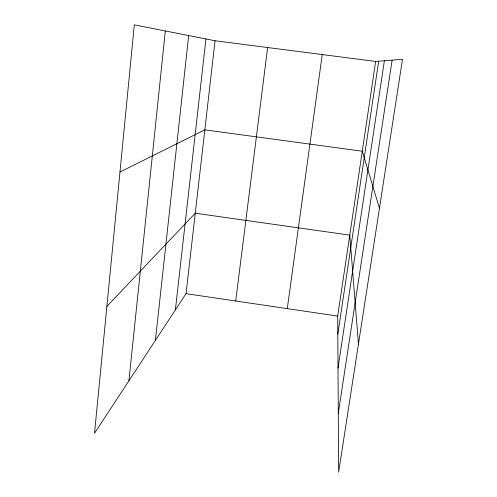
<?xml version="1.0" encoding="UTF-8"?>
<svg xmlns="http://www.w3.org/2000/svg" width="497" height="497" viewBox="0 0 497 497"><rect width="100%" height="100%" fill="white"/><g stroke="black" fill="none" stroke-linecap="round" stroke-linejoin="round"><path stroke-width="0.75" d="M128.916 380.795L165.327 30.957M155.424 340.352L188.674 35.56M175.385 309.904L205.944 38.965M186.033 293.665L215.052 40.754L134.32 24.85L94.511 433.272L186.033 293.665L337.699 316.086L338.643 472.15L402.489 59.305L375.657 61.454L215.052 40.754M235.708 301.008L267.635 47.532M287.278 308.631L322.242 54.571M337.699 316.086L375.657 61.454M337.811 334.133L378.664 61.218M338.016 368.041L384.38 60.758M338.289 413.237L392.133 60.137M106.874 306.425L195.265 213.219L349.77 235.131L358.449 344.079M119.976 172.005L204.826 129.866L362.282 151.206L379.459 208.212"/></g></svg>
